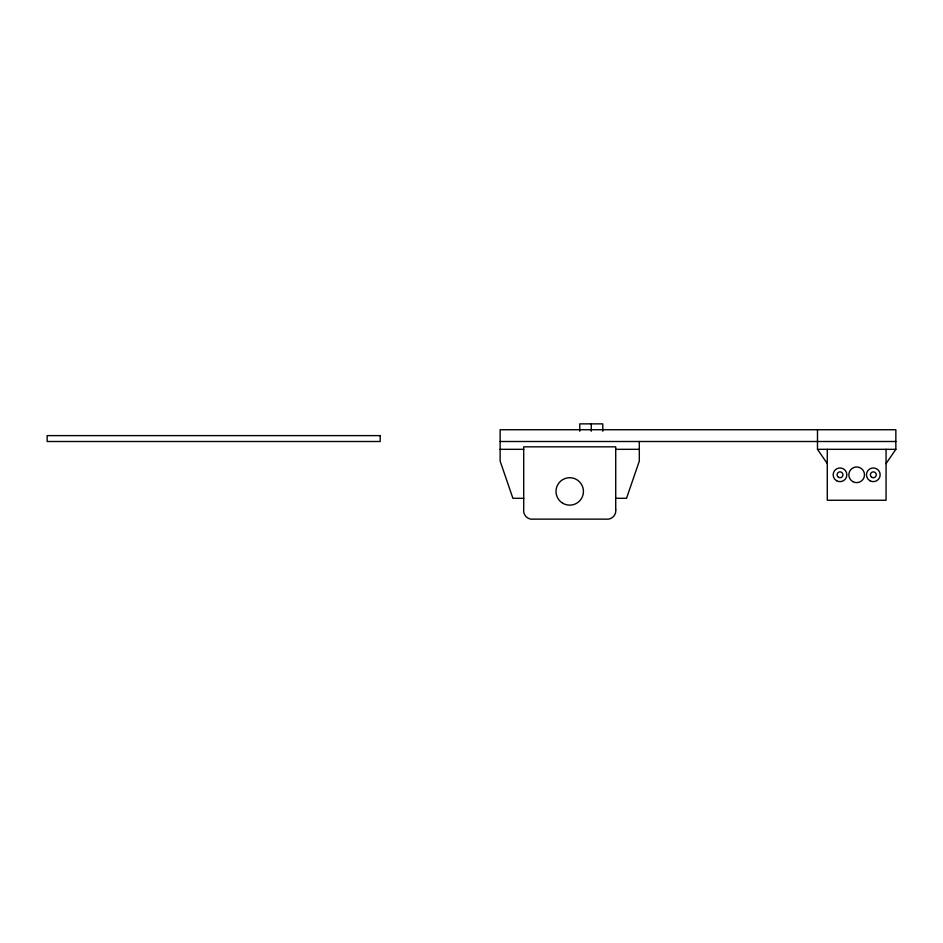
<?xml version="1.0" encoding="UTF-8"?>
<svg xmlns="http://www.w3.org/2000/svg" width="943" height="943" viewBox="0 0 943 943"><rect width="100%" height="100%" fill="white"/><g stroke="black" fill="none" stroke-linecap="round" stroke-linejoin="round"><path stroke-width="1.41" d="M886.055 463.591L895.85 449.328L895.85 429.737L500.132 429.737L500.132 461.092L512.909 498.305L523.707 498.305M500.132 441.501L895.85 441.501M500.132 449.328L523.707 449.328M615.72 449.328L639.307 449.328L639.307 461.092L626.529 498.305L615.72 498.305M817.487 429.737L817.487 449.328L895.85 449.328M817.487 449.328L827.282 463.591M886.055 449.328L886.055 500.261L827.282 500.261L827.282 449.328M639.307 441.501L639.307 449.328M602.777 431.21L602.777 423.867L579.768 423.867L579.768 431.21M591.273 423.867L591.273 431.21M615.72 509.338C616.628 515.008 611.594 520.041 605.925 519.133L533.502 519.133C527.844 520.041 522.799 515.008 523.707 509.338L523.707 446.829L615.72 446.829L615.72 509.338M380.182 435.619L47.15 435.619L47.15 441.501L380.182 441.501L380.182 435.619M838.551 477.347A2.935 2.935 0 0 0 842.959 474.8A2.935 2.935 0 0 0 838.551 472.254A2.935 2.935 0 0 0 838.551 477.347M871.851 477.347A2.935 2.935 0 0 0 876.259 474.8A2.935 2.935 0 0 0 871.851 472.254A2.935 2.935 0 0 0 871.851 477.347M869.894 480.741A6.86 6.86 0 0 0 880.173 474.8A6.86 6.86 0 0 0 869.894 468.86A6.86 6.86 0 0 0 869.894 480.741M836.594 480.741A6.86 6.86 0 0 0 846.873 474.8A6.86 6.86 0 0 0 836.594 468.86A6.86 6.86 0 0 0 836.594 480.741M852.755 481.59A7.839 7.839 0 0 0 864.507 474.8A7.839 7.839 0 0 0 852.755 468.011A7.839 7.839 0 0 0 852.755 481.59M562.865 503.303A13.709 13.709 0 0 0 583.434 491.433A13.709 13.709 0 0 0 562.865 479.551A13.709 13.709 0 0 0 562.865 503.303"/></g></svg>
